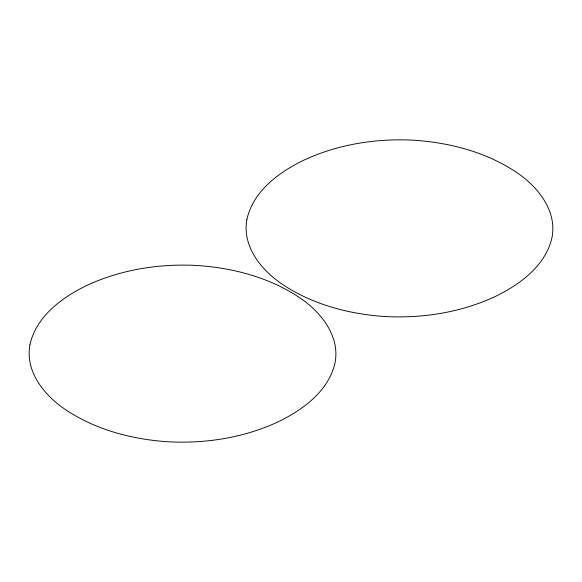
<?xml version="1.0" encoding="UTF-8"?>
<svg xmlns="http://www.w3.org/2000/svg" width="582" height="582" viewBox="0 0 582 582"><rect width="100%" height="100%" fill="white"/><g stroke="black" fill="none" stroke-linecap="round" stroke-linejoin="round"><path stroke-width="0.87" d="M29.922 344.835C25.019 371.527 44.217 395.229 65.024 409.313C95.128 429.64 131.35 439.221 167.289 441.731C205.381 443.891 244.302 437.773 278.96 421.463C303.52 409.364 328.917 390.689 335.116 362.426C340.019 335.734 320.82 312.039 300.014 297.955C269.903 277.621 233.688 268.047 197.749 265.53C159.65 263.37 120.736 269.488 86.078 285.798C61.51 297.897 36.113 316.579 29.922 344.835M246.884 219.574C241.981 246.266 261.18 269.961 281.986 284.045C312.098 304.379 348.312 313.953 384.251 316.47C422.35 318.63 461.264 312.512 495.922 296.202C520.49 284.103 545.887 265.421 552.078 237.165C556.981 210.473 537.783 186.771 516.976 172.687C486.872 152.36 450.65 142.779 414.711 140.269C376.619 138.109 337.698 144.227 303.04 160.537C278.48 172.636 253.083 191.311 246.884 219.574"/></g></svg>
